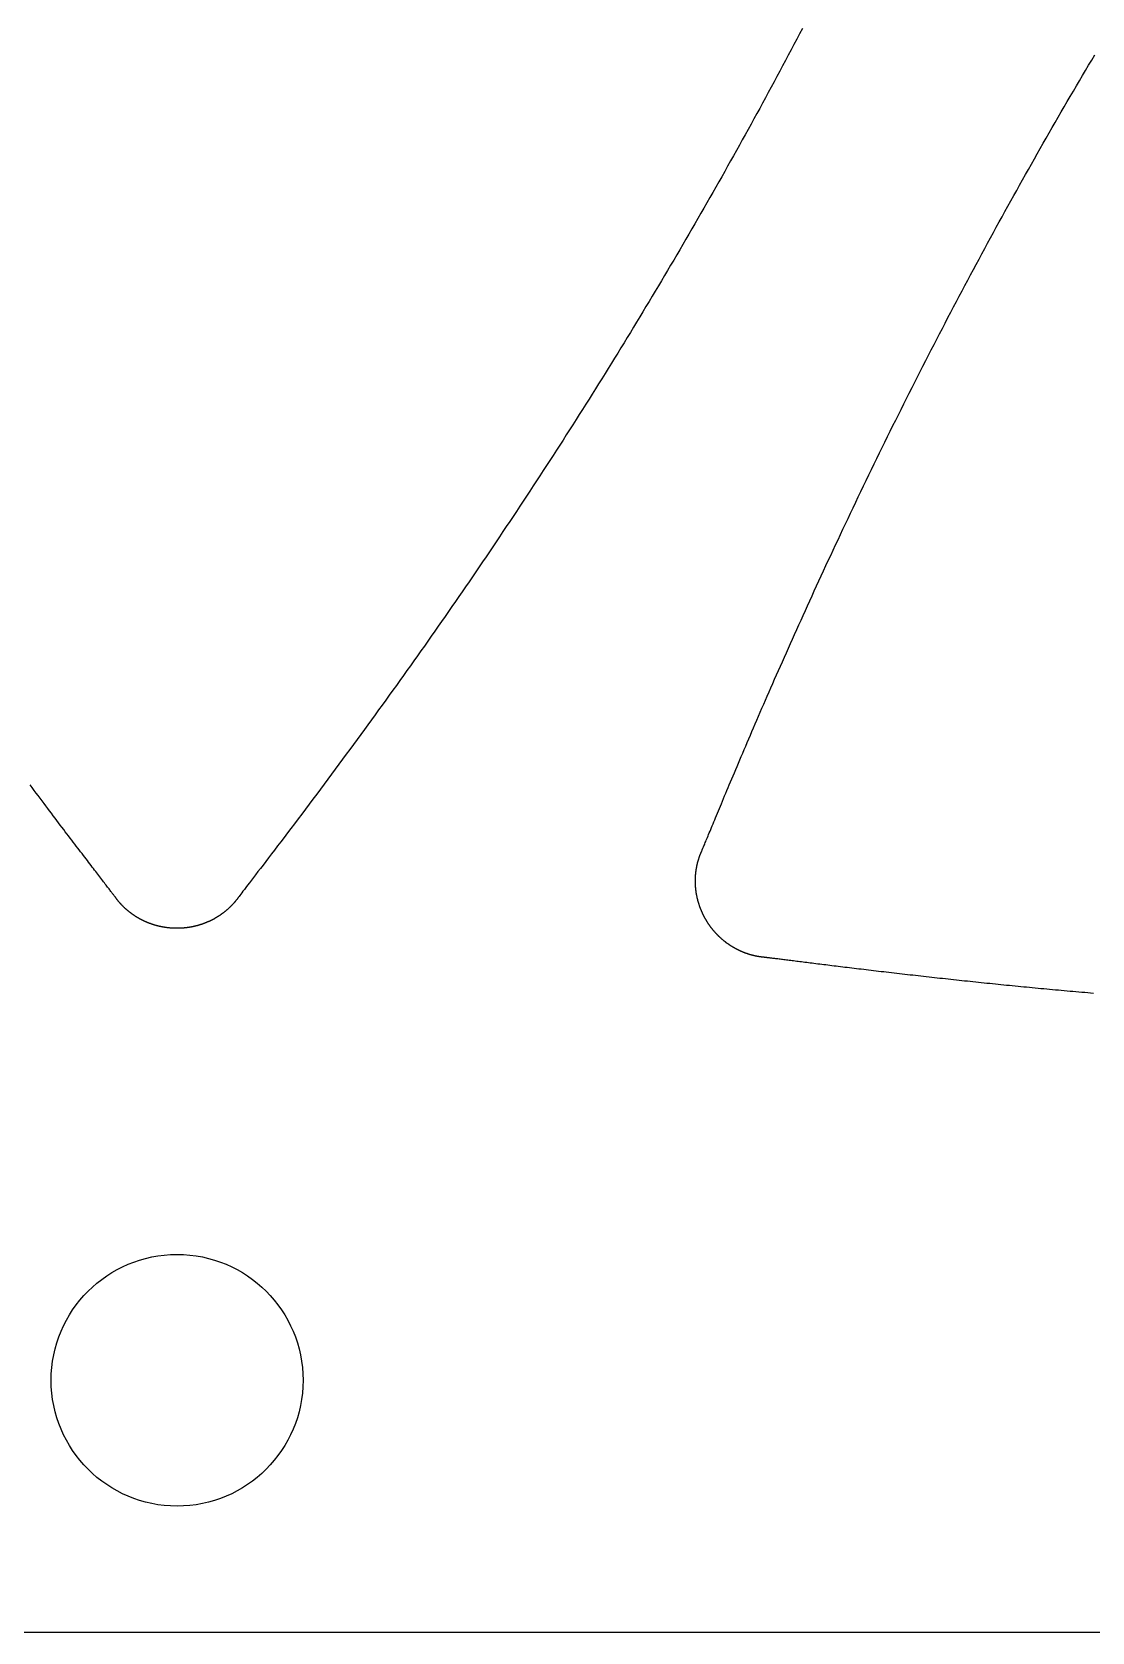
# Model space of a CAD drawing. Extents: x -3 to 136, y 0 to 121.
# Drawn here: x 64.94 to 77.56, y 0 to 19.07 of the extents above; entities that cross this region are included whole.
import ezdxf

# ---------------------------------------------------------------- set-up
doc = ezdxf.new("R2010")
doc.units = 0
doc.layers.get('0').update_dxf_attribs({"linetype": 'CONTINUOUS'})

msp = doc.modelspace()

# ---------------------------------------------------------------- linework, layer by layer
msp.add_lwpolyline([(69.26408, 119.9689, 0.57735027), (64.06792, 119.9689), (-2.59808, 4.5, 0.57735027), (0, 0), (133.332, 0, 0.57735027), (135.93008, 4.5)], format="xyb", close=True)
for points in [[(74.1134, 19.1077, 0), (74.08, 19.044, 0), (74.0465, 18.9803, 0), (74.0129, 18.9167, 0), (73.9793, 18.8531, 0), (73.9456, 18.7896, 0), (73.9119, 18.7262, 0), (73.8781, 18.6628, 0), (73.8442, 18.5994, 0), (73.8103, 18.5361, 0), (73.7763, 18.4729, 0), (73.7422, 18.4097, 0), (73.7081, 18.3465, 0), (73.6739, 18.2834, 0), (73.6397, 18.2204, 0), (73.6054, 18.1574, 0), (73.571, 18.0944, 0), (73.5365, 18.0315, 0), (73.502, 17.9686, 0), (73.4675, 17.9058, 0), (73.4328, 17.843, 0), (73.3981, 17.7803, 0), (73.3633, 17.7176, 0), (73.3285, 17.6549, 0), (73.2936, 17.5923, 0), (73.2586, 17.5298, 0), (73.2235, 17.4673, 0), (73.1884, 17.4048, 0), (73.1533, 17.3424, 0), (73.118, 17.28, 0), (73.0827, 17.2176, 0), (73.0473, 17.1553, 0), (73.0118, 17.093, 0), (72.9763, 17.0308, 0), (72.9407, 16.9686, 0), (72.905, 16.9065, 0), (72.8693, 16.8444, 0), (72.8335, 16.7823, 0), (72.7976, 16.7203, 0), (72.7617, 16.6583, 0), (72.7257, 16.5963, 0), (72.6896, 16.5344, 0), (72.6534, 16.4725, 0), (72.6172, 16.4106, 0), (72.5809, 16.3488, 0), (72.5445, 16.287, 0), (72.508, 16.2253, 0), (72.4715, 16.1636, 0), (72.4349, 16.1019, 0), (72.3983, 16.0403, 0), (72.3615, 15.9786, 0), (72.3247, 15.9171, 0), (72.2878, 15.8555, 0), (72.2508, 15.794, 0), (72.2138, 15.7325, 0), (72.1767, 15.6711, 0), (72.1395, 15.6096, 0), (72.1022, 15.5482, 0), (72.0649, 15.4869, 0), (72.0275, 15.4255, 0), (71.99, 15.3642, 0), (71.9524, 15.3029, 0), (71.9147, 15.2417, 0), (71.877, 15.1805, 0), (71.8392, 15.1193, 0), (71.8013, 15.0581, 0), (71.7634, 14.9969, 0), (71.7253, 14.9358, 0), (71.6872, 14.8747, 0), (71.649, 14.8137, 0), (71.6108, 14.7526, 0), (71.5724, 14.6916, 0), (71.534, 14.6306, 0), (71.4955, 14.5696, 0), (71.4569, 14.5087, 0), (71.4182, 14.4477, 0), (71.3795, 14.3868, 0), (71.3407, 14.3259, 0), (71.3018, 14.2651, 0), (71.2628, 14.2042, 0), (71.2237, 14.1434, 0), (71.1845, 14.0826, 0), (71.1453, 14.0218, 0), (71.106, 13.961, 0), (71.0666, 13.9003, 0), (71.0271, 13.8396, 0), (70.9876, 13.7788, 0), (70.9479, 13.7181, 0), (70.9082, 13.6575, 0), (70.8684, 13.5968, 0), (70.8285, 13.5362, 0), (70.7885, 13.4755, 0), (70.7484, 13.4149, 0), (70.7083, 13.3543, 0), (70.6681, 13.2938, 0), (70.6278, 13.2333, 0), (70.5876, 13.173, 0), (70.5473, 13.1127, 0), (70.507, 13.0526, 0), (70.4667, 12.9926, 0), (70.4264, 12.9327, 0), (70.386, 12.8729, 0), (70.3456, 12.8131, 0), (70.3052, 12.7535, 0), (70.2648, 12.6939, 0), (70.2243, 12.6344, 0), (70.1838, 12.575, 0), (70.1432, 12.5157, 0), (70.1026, 12.4565, 0), (70.0619, 12.3973, 0), (70.0212, 12.3381, 0), (69.9805, 12.2791, 0), (69.9397, 12.2201, 0), (69.8988, 12.1611, 0), (69.8579, 12.1022, 0), (69.8169, 12.0434, 0), (69.7759, 11.9845, 0), (69.7348, 11.9258, 0), (69.6936, 11.867, 0), (69.6524, 11.8083, 0), (69.6111, 11.7496, 0), (69.5698, 11.691, 0), (69.5283, 11.6324, 0), (69.4868, 11.5738, 0), (69.4452, 11.5152, 0), (69.4035, 11.4566, 0), (69.3618, 11.398, 0), (69.32, 11.3394, 0), (69.278, 11.2809, 0), (69.236, 11.2223, 0), (69.1939, 11.1637, 0), (69.1517, 11.1051, 0), (69.1094, 11.0466, 0), (69.067, 10.9879, 0), (69.0245, 10.9293, 0), (68.982, 10.8707, 0), (68.9393, 10.812, 0), (68.8965, 10.7533, 0), (68.8536, 10.6945, 0), (68.8105, 10.6357, 0), (68.7674, 10.5769, 0), (68.7241, 10.5181, 0), (68.6808, 10.4592, 0), (68.6373, 10.4002, 0), (68.5937, 10.3412, 0), (68.55, 10.2821, 0), (68.5061, 10.223, 0), (68.4621, 10.1638, 0), (68.418, 10.1045, 0), (68.3737, 10.0452, 0), (68.3294, 9.98577, 0), (68.2848, 9.92628, 0), (68.2402, 9.86671, 0), (68.1954, 9.80705, 0), (68.1508, 9.74779, 0), (68.107, 9.68965, 0), (68.064, 9.63269, 0), (68.0219, 9.57696, 0), (67.9807, 9.52253, 0), (67.9404, 9.46943, 0), (67.9012, 9.41774, 0), (67.8631, 9.36751, 0), (67.826, 9.31879, 0), (67.7901, 9.27165, 0), (67.7554, 9.22613, 0), (67.722, 9.18229, 0), (67.6899, 9.14018, 0), (67.6591, 9.09988, 0), (67.6297, 9.06142, 0), (67.6018, 9.02487, 0), (67.5753, 8.99028, 0), (67.5505, 8.95771, 0), (67.5272, 8.92721, 0), (67.5055, 8.89885, 0), (67.4856, 8.87267, 0), (67.4673, 8.84873, 0), (67.4509, 8.82709, 0), (67.4363, 8.8078, 0), (67.4236, 8.79093, 0), (67.4128, 8.77652, 0), (67.404, 8.76463, 0), (67.3972, 8.75532, 0)], [(72.9163, 9.31096, 0), (72.9188, 9.31662, 0), (72.9217, 9.32317, 0), (72.9249, 9.3306, 0), (72.9285, 9.3389, 0), (72.9324, 9.34807, 0), (72.9366, 9.35809, 0), (72.9412, 9.36897, 0), (72.9461, 9.3807, 0), (72.9514, 9.39327, 0), (72.9569, 9.40667, 0), (72.9629, 9.4209, 0), (72.9691, 9.43596, 0), (72.9757, 9.45183, 0), (72.9826, 9.46852, 0), (72.9899, 9.48601, 0), (72.9974, 9.50429, 0), (73.0053, 9.52338, 0), (73.0135, 9.54324, 0), (73.0221, 9.56389, 0), (73.0309, 9.58531, 0), (73.0401, 9.60751, 0), (73.0496, 9.63046, 0), (73.0594, 9.65417, 0), (73.0695, 9.67863, 0), (73.0799, 9.70383, 0), (73.0907, 9.72978, 0), (73.1018, 9.75645, 0), (73.1131, 9.78385, 0), (73.1248, 9.81197, 0), (73.1368, 9.8408, 0), (73.1491, 9.87035, 0), (73.1617, 9.90059, 0), (73.1746, 9.93153, 0), (73.1878, 9.96316, 0), (73.2013, 9.99547, 0), (73.2151, 10.0285, 0), (73.2292, 10.0621, 0), (73.2436, 10.0964, 0), (73.2583, 10.1314, 0), (73.2732, 10.1671, 0), (73.2885, 10.2033, 0), (73.3041, 10.2403, 0), (73.3199, 10.2778, 0), (73.3361, 10.316, 0), (73.3525, 10.3548, 0), (73.3692, 10.3942, 0), (73.3862, 10.4343, 0), (73.4035, 10.4749, 0), (73.421, 10.5162, 0), (73.4389, 10.558, 0), (73.457, 10.6004, 0), (73.4754, 10.6434, 0), (73.4941, 10.687, 0), (73.513, 10.7311, 0), (73.5322, 10.7758, 0), (73.5517, 10.8211, 0), (73.5715, 10.8669, 0), (73.5915, 10.9132, 0), (73.6118, 10.9601, 0), (73.6324, 11.0075, 0), (73.6532, 11.0555, 0), (73.6743, 11.1039, 0), (73.6956, 11.1529, 0), (73.7172, 11.2024, 0), (73.7391, 11.2523, 0), (73.7612, 11.3028, 0), (73.7836, 11.3538, 0), (73.8063, 11.4052, 0), (73.8292, 11.4572, 0), (73.8523, 11.5096, 0), (73.8757, 11.5624, 0), (73.8994, 11.6157, 0), (73.9233, 11.6695, 0), (73.9474, 11.7237, 0), (73.9718, 11.7784, 0), (73.9964, 11.8334, 0), (74.0213, 11.889, 0), (74.0464, 11.9449, 0), (74.0718, 12.0013, 0), (74.0974, 12.058, 0), (74.1232, 12.1152, 0), (74.1493, 12.1727, 0), (74.1756, 12.2307, 0), (74.2022, 12.289, 0), (74.2289, 12.3478, 0), (74.2559, 12.4068, 0), (74.2832, 12.4663, 0), (74.3106, 12.5261, 0), (74.3383, 12.5863, 0), (74.3663, 12.6468, 0), (74.3944, 12.7077, 0), (74.4228, 12.7689, 0), (74.4513, 12.8304, 0), (74.4801, 12.8923, 0), (74.5092, 12.9545, 0), (74.5384, 13.0169, 0), (74.5679, 13.0797, 0), (74.5975, 13.1428, 0), (74.6274, 13.2062, 0), (74.6575, 13.2699, 0), (74.6878, 13.3338, 0), (74.7183, 13.3981, 0), (74.7491, 13.4626, 0), (74.78, 13.5273, 0), (74.8111, 13.5924, 0), (74.8425, 13.6576, 0), (74.874, 13.7232, 0), (74.9056, 13.7887, 0), (74.9373, 13.8542, 0), (74.9691, 13.9196, 0), (75.0009, 13.985, 0), (75.0328, 14.0503, 0), (75.0647, 14.1155, 0), (75.0967, 14.1807, 0), (75.1287, 14.2458, 0), (75.1608, 14.3108, 0), (75.1929, 14.3758, 0), (75.2251, 14.4407, 0), (75.2574, 14.5056, 0), (75.2897, 14.5704, 0), (75.322, 14.6351, 0), (75.3544, 14.6998, 0), (75.3869, 14.7644, 0), (75.4195, 14.829, 0), (75.4521, 14.8935, 0), (75.4847, 14.9579, 0), (75.5174, 15.0223, 0), (75.5502, 15.0866, 0), (75.583, 15.1509, 0), (75.6159, 15.2151, 0), (75.6489, 15.2792, 0), (75.6819, 15.3433, 0), (75.7149, 15.4074, 0), (75.748, 15.4714, 0), (75.7812, 15.5353, 0), (75.8145, 15.5992, 0), (75.8478, 15.663, 0), (75.8812, 15.7267, 0), (75.9146, 15.7905, 0), (75.9481, 15.8541, 0), (75.9816, 15.9177, 0), (76.0153, 15.9813, 0), (76.0489, 16.0448, 0), (76.0827, 16.1082, 0), (76.1165, 16.1716, 0), (76.1503, 16.235, 0), (76.1843, 16.2983, 0), (76.2183, 16.3615, 0), (76.2523, 16.4247, 0), (76.2864, 16.4879, 0), (76.3206, 16.551, 0), (76.3549, 16.614, 0), (76.3892, 16.6771, 0), (76.4236, 16.74, 0), (76.458, 16.8029, 0), (76.4925, 16.8658, 0), (76.5271, 16.9286, 0), (76.5618, 16.9914, 0), (76.5965, 17.0541, 0), (76.6312, 17.1168, 0), (76.6661, 17.1795, 0), (76.701, 17.2421, 0), (76.736, 17.3046, 0), (76.771, 17.3672, 0), (76.8061, 17.4296, 0), (76.8413, 17.4921, 0), (76.8766, 17.5544, 0), (76.9119, 17.6168, 0), (76.9473, 17.6791, 0), (76.9827, 17.7414, 0), (77.0183, 17.8036, 0), (77.0539, 17.8658, 0), (77.0895, 17.9279, 0), (77.1253, 17.99, 0), (77.1611, 18.0521, 0), (77.1969, 18.1142, 0), (77.2329, 18.1762, 0), (77.2689, 18.2381, 0), (77.305, 18.3, 0), (77.3412, 18.3619, 0), (77.3774, 18.4238, 0), (77.4137, 18.4856, 0), (77.4501, 18.5474, 0), (77.4865, 18.6091, 0), (77.5231, 18.6708, 0), (77.5597, 18.7325, 0), (77.5963, 18.7942, 0)], [(65.9308, 8.75532, 0), (65.9279, 8.75935, 0), (65.9246, 8.76387, 0), (65.9209, 8.76888, 0), (65.9169, 8.77437, 0), (65.9124, 8.78034, 0), (65.9075, 8.7868, 0), (65.9023, 8.79373, 0), (65.8967, 8.80114, 0), (65.8908, 8.80902, 0), (65.8844, 8.81737, 0), (65.8777, 8.82619, 0), (65.8706, 8.83548, 0), (65.8632, 8.84523, 0), (65.8554, 8.85545, 0), (65.8472, 8.86612, 0), (65.8387, 8.87725, 0), (65.8298, 8.88884, 0), (65.8206, 8.90088, 0), (65.811, 8.91337, 0), (65.8011, 8.92631, 0), (65.7908, 8.93969, 0), (65.7802, 8.95352, 0), (65.7693, 8.96779, 0), (65.758, 8.9825, 0), (65.7464, 8.99765, 0), (65.7344, 9.01323, 0), (65.7221, 9.02924, 0), (65.7095, 9.04568, 0), (65.6966, 9.06256, 0), (65.6834, 9.07985, 0), (65.6698, 9.09757, 0), (65.6559, 9.11571, 0), (65.6417, 9.13427, 0), (65.6272, 9.15325, 0), (65.6123, 9.17264, 0), (65.5972, 9.19244, 0), (65.5818, 9.21265, 0), (65.566, 9.23327, 0), (65.55, 9.25429, 0), (65.5336, 9.27572, 0), (65.517, 9.29755, 0), (65.5001, 9.31977, 0), (65.4829, 9.34239, 0), (65.4654, 9.36541, 0), (65.4476, 9.38881, 0), (65.4295, 9.41261, 0), (65.4111, 9.43679, 0), (65.3925, 9.46136, 0), (65.3736, 9.4863, 0), (65.3544, 9.51163, 0), (65.335, 9.53734, 0), (65.3152, 9.56342, 0), (65.2953, 9.58987, 0), (65.275, 9.6167, 0), (65.2545, 9.64389, 0), (65.2337, 9.67145, 0), (65.2127, 9.69938, 0), (65.1914, 9.72766, 0), (65.1699, 9.75631, 0), (65.1481, 9.78531, 0), (65.1261, 9.81467, 0), (65.1038, 9.84438, 0), (65.0813, 9.87444, 0), (65.0586, 9.90484, 0), (65.0356, 9.9356, 0), (65.0124, 9.9667, 0), (64.9889, 9.99813, 0), (64.9653, 10.0299, 0), (64.9414, 10.062, 0), (64.9172, 10.0945, 0)], [(73.6494, 8.04103, 0), (73.645, 8.04148, 0), (73.6406, 8.04196, 0), (73.6362, 8.04246, 0), (73.6317, 8.04298, 0), (73.6273, 8.04352, 0), (73.6229, 8.04409, 0), (73.6185, 8.04468, 0), (73.6141, 8.0453, 0), (73.6097, 8.04593, 0), (73.6053, 8.04659, 0), (73.6009, 8.04727, 0), (73.5965, 8.04798, 0), (73.5921, 8.04871, 0), (73.5877, 8.04946, 0), (73.5833, 8.05023, 0), (73.5789, 8.05103, 0), (73.5746, 8.05184, 0), (73.5702, 8.05268, 0), (73.5658, 8.05355, 0), (73.5615, 8.05443, 0), (73.5571, 8.05534, 0), (73.5528, 8.05627, 0), (73.5484, 8.05722, 0), (73.5441, 8.0582, 0), (73.5398, 8.05919, 0), (73.5354, 8.06021, 0), (73.5311, 8.06125, 0), (73.5268, 8.06231, 0), (73.5225, 8.0634, 0), (73.5182, 8.06451, 0), (73.5139, 8.06564, 0), (73.5096, 8.06679, 0), (73.5053, 8.06796, 0), (73.501, 8.06915, 0), (73.4968, 8.07037, 0), (73.4925, 8.07161, 0), (73.4882, 8.07287, 0), (73.484, 8.07415, 0), (73.4797, 8.07545, 0), (73.4755, 8.07678, 0), (73.4712, 8.07812, 0), (73.467, 8.07949, 0), (73.4628, 8.08088, 0), (73.4586, 8.08229, 0), (73.4544, 8.08372, 0), (73.4502, 8.08518, 0), (73.446, 8.08665, 0), (73.4418, 8.08815, 0), (73.4376, 8.08966, 0), (73.4334, 8.0912, 0), (73.4293, 8.09276, 0), (73.4251, 8.09434, 0), (73.421, 8.09594, 0), (73.4168, 8.09757, 0), (73.4127, 8.09921, 0), (73.4085, 8.10087, 0), (73.4044, 8.10256, 0), (73.4003, 8.10426, 0), (73.3962, 8.10599, 0), (73.3921, 8.10774, 0), (73.388, 8.10951, 0), (73.384, 8.1113, 0), (73.3799, 8.11311, 0), (73.3758, 8.11494, 0), (73.3718, 8.11679, 0), (73.3677, 8.11866, 0), (73.3637, 8.12055, 0), (73.3597, 8.12247, 0), (73.3556, 8.1244, 0), (73.3516, 8.12635, 0), (73.3476, 8.12833, 0), (73.3436, 8.13032, 0), (73.3397, 8.13234, 0), (73.3357, 8.13437, 0), (73.3317, 8.13642, 0), (73.3278, 8.1385, 0), (73.3238, 8.14059, 0), (73.3199, 8.1427, 0), (73.316, 8.14483, 0), (73.3121, 8.14698, 0), (73.3082, 8.14915, 0), (73.3043, 8.15133, 0), (73.3004, 8.15354, 0), (73.2966, 8.15577, 0), (73.2927, 8.15801, 0), (73.2889, 8.16027, 0), (73.2851, 8.16255, 0), (73.2812, 8.16485, 0), (73.2774, 8.16717, 0), (73.2737, 8.16951, 0), (73.2699, 8.17186, 0), (73.2661, 8.17424, 0), (73.2624, 8.17663, 0), (73.2586, 8.17904, 0), (73.2549, 8.18147, 0), (73.2512, 8.18392, 0), (73.2475, 8.18638, 0), (73.2438, 8.18886, 0), (73.2401, 8.19136, 0), (73.2364, 8.19388, 0), (73.2328, 8.19642, 0), (73.2291, 8.19897, 0), (73.2255, 8.20155, 0), (73.2219, 8.20414, 0), (73.2183, 8.20674, 0), (73.2147, 8.20937, 0), (73.2111, 8.21201, 0), (73.2075, 8.21467, 0), (73.204, 8.21735, 0), (73.2004, 8.22004, 0), (73.1969, 8.22276, 0), (73.1934, 8.22548, 0), (73.1899, 8.22823, 0), (73.1864, 8.23099, 0), (73.1829, 8.23377, 0), (73.1795, 8.23657, 0), (73.176, 8.23939, 0), (73.1726, 8.24222, 0), (73.1692, 8.24507, 0), (73.1658, 8.24793, 0), (73.1624, 8.25081, 0), (73.159, 8.25371, 0), (73.1556, 8.25663, 0), (73.1523, 8.25956, 0), (73.149, 8.26251, 0), (73.1456, 8.26547, 0), (73.1423, 8.26845, 0), (73.139, 8.27145, 0), (73.1358, 8.27446, 0), (73.1325, 8.27749, 0), (73.1292, 8.28054, 0), (73.126, 8.2836, 0), (73.1228, 8.28668, 0), (73.1196, 8.28977, 0), (73.1164, 8.29288, 0), (73.1132, 8.296, 0), (73.11, 8.29914, 0), (73.1069, 8.3023, 0), (73.1038, 8.30547, 0), (73.1006, 8.30866, 0), (73.0975, 8.31187, 0), (73.0944, 8.31508, 0), (73.0914, 8.31832, 0), (73.0883, 8.32157, 0), (73.0853, 8.32483, 0), (73.0822, 8.32812, 0), (73.0792, 8.33141, 0), (73.0762, 8.33472, 0), (73.0733, 8.33805, 0), (73.0703, 8.34139, 0), (73.0674, 8.34474, 0), (73.0644, 8.3481, 0), (73.0615, 8.35148, 0), (73.0586, 8.35488, 0), (73.0557, 8.35828, 0), (73.0529, 8.3617, 0), (73.05, 8.36514, 0), (73.0472, 8.36858, 0), (73.0444, 8.37204, 0), (73.0416, 8.37551, 0), (73.0388, 8.379, 0), (73.0361, 8.3825, 0), (73.0333, 8.38601, 0), (73.0306, 8.38953, 0), (73.0279, 8.39307, 0), (73.0252, 8.39662, 0), (73.0225, 8.40018, 0), (73.0199, 8.40376, 0), (73.0172, 8.40734, 0), (73.0146, 8.41094, 0), (73.012, 8.41455, 0), (73.0094, 8.41818, 0), (73.0069, 8.42181, 0), (73.0043, 8.42546, 0), (73.0018, 8.42912, 0), (72.9993, 8.43279, 0), (72.9968, 8.43648, 0), (72.9943, 8.44017, 0), (72.9918, 8.44388, 0), (72.9894, 8.4476, 0), (72.987, 8.45133, 0), (72.9845, 8.45507, 0), (72.9822, 8.45882, 0), (72.9798, 8.46259, 0), (72.9774, 8.46637, 0), (72.9751, 8.47015, 0), (72.9728, 8.47395, 0), (72.9705, 8.47776, 0), (72.9682, 8.48158, 0), (72.9659, 8.48541, 0), (72.9637, 8.48925, 0), (72.9615, 8.49311, 0), (72.9593, 8.49697, 0), (72.9571, 8.50085, 0), (72.9549, 8.50473, 0), (72.9528, 8.50863, 0), (72.9506, 8.51253, 0), (72.9485, 8.51645, 0), (72.9464, 8.52038, 0), (72.9444, 8.52431, 0), (72.9423, 8.52826, 0), (72.9403, 8.53222, 0), (72.9382, 8.53618, 0), (72.9362, 8.54016, 0), (72.9343, 8.54415, 0), (72.9323, 8.54814, 0), (72.9304, 8.55215, 0), (72.9284, 8.55617, 0), (72.9265, 8.56019, 0), (72.9246, 8.56423, 0), (72.9228, 8.56827, 0), (72.9209, 8.57232, 0), (72.9191, 8.57639, 0), (72.9173, 8.58046, 0), (72.9155, 8.58454, 0), (72.9137, 8.58863, 0), (72.912, 8.59273, 0), (72.9103, 8.59684, 0), (72.9086, 8.60096, 0), (72.9069, 8.60508, 0), (72.9052, 8.60922, 0), (72.9035, 8.61336, 0), (72.9019, 8.61752, 0), (72.9003, 8.62168, 0), (72.8987, 8.62584, 0), (72.8971, 8.63002, 0), (72.8956, 8.63421, 0), (72.8941, 8.6384, 0), (72.8925, 8.6426, 0), (72.8911, 8.64681, 0), (72.8896, 8.65103, 0), (72.8881, 8.65525, 0), (72.8867, 8.65948, 0), (72.8853, 8.66371, 0), (72.8839, 8.66795, 0), (72.8825, 8.67219, 0), (72.8812, 8.67644, 0), (72.8799, 8.6807, 0), (72.8786, 8.68496, 0), (72.8773, 8.68923, 0), (72.876, 8.69351, 0), (72.8748, 8.69779, 0), (72.8736, 8.70207, 0), (72.8724, 8.70636, 0), (72.8712, 8.71066, 0), (72.87, 8.71496, 0), (72.8689, 8.71926, 0), (72.8678, 8.72357, 0), (72.8667, 8.72789, 0), (72.8656, 8.73221, 0), (72.8646, 8.73653, 0), (72.8635, 8.74086, 0), (72.8625, 8.7452, 0), (72.8615, 8.74954, 0), (72.8606, 8.75388, 0), (72.8596, 8.75823, 0), (72.8587, 8.76258, 0), (72.8578, 8.76694, 0), (72.8569, 8.7713, 0), (72.856, 8.77566, 0), (72.8552, 8.78003, 0), (72.8544, 8.7844, 0), (72.8536, 8.78877, 0), (72.8528, 8.79315, 0), (72.852, 8.79754, 0), (72.8513, 8.80192, 0), (72.8506, 8.80631, 0), (72.8499, 8.81071, 0), (72.8492, 8.8151, 0), (72.8486, 8.8195, 0), (72.848, 8.8239, 0), (72.8473, 8.82831, 0), (72.8468, 8.83272, 0), (72.8462, 8.83713, 0), (72.8457, 8.84154, 0), (72.8451, 8.84596, 0), (72.8446, 8.85038, 0), (72.8442, 8.8548, 0), (72.8437, 8.85923, 0), (72.8433, 8.86365, 0), (72.8429, 8.86808, 0), (72.8425, 8.87251, 0), (72.8421, 8.87695, 0), (72.8418, 8.88138, 0), (72.8414, 8.88582, 0), (72.8411, 8.89026, 0), (72.8409, 8.8947, 0), (72.8406, 8.89914, 0), (72.8404, 8.90359, 0), (72.8401, 8.90803, 0), (72.8399, 8.91248, 0), (72.8398, 8.91693, 0), (72.8396, 8.92138, 0), (72.8395, 8.92583, 0), (72.8394, 8.93028, 0), (72.8393, 8.93473, 0), (72.8392, 8.93919, 0), (72.8392, 8.94364, 0), (72.8392, 8.9481, 0), (72.8392, 8.95255, 0), (72.8392, 8.95701, 0), (72.8393, 8.96147, 0), (72.8393, 8.96593, 0), (72.8394, 8.97039, 0), (72.8395, 8.97484, 0), (72.8397, 8.9793, 0), (72.8398, 8.98376, 0), (72.84, 8.98822, 0), (72.8402, 8.99268, 0), (72.8404, 8.99713, 0), (72.8407, 9.00159, 0), (72.841, 9.00604, 0), (72.8412, 9.01049, 0), (72.8416, 9.01493, 0), (72.8419, 9.01938, 0), (72.8422, 9.02382, 0), (72.8426, 9.02826, 0), (72.843, 9.0327, 0), (72.8435, 9.03713, 0), (72.8439, 9.04156, 0), (72.8444, 9.04599, 0), (72.8449, 9.05041, 0), (72.8454, 9.05484, 0), (72.8459, 9.05925, 0), (72.8465, 9.06367, 0), (72.847, 9.06808, 0), (72.8476, 9.07249, 0), (72.8483, 9.0769, 0), (72.8489, 9.0813, 0), (72.8496, 9.08569, 0), (72.8503, 9.09009, 0), (72.851, 9.09448, 0), (72.8517, 9.09886, 0), (72.8525, 9.10324, 0), (72.8532, 9.10762, 0), (72.854, 9.11199, 0), (72.8549, 9.11636, 0), (72.8557, 9.12073, 0), (72.8566, 9.12509, 0), (72.8574, 9.12944, 0), (72.8584, 9.13379, 0), (72.8593, 9.13814, 0), (72.8602, 9.14248, 0), (72.8612, 9.14681, 0), (72.8622, 9.15114, 0), (72.8632, 9.15546, 0), (72.8643, 9.15978, 0), (72.8653, 9.1641, 0), (72.8664, 9.16841, 0), (72.8675, 9.17271, 0), (72.8686, 9.17701, 0), (72.8698, 9.1813, 0), (72.871, 9.18558, 0), (72.8722, 9.18986, 0), (72.8734, 9.19414, 0), (72.8746, 9.1984, 0), (72.8759, 9.20266, 0), (72.8772, 9.20692, 0), (72.8785, 9.21117, 0), (72.8798, 9.21541, 0), (72.8811, 9.21964, 0), (72.8825, 9.22387, 0), (72.8839, 9.22809, 0), (72.8853, 9.23231, 0), (72.8867, 9.23652, 0), (72.8882, 9.24072, 0), (72.8897, 9.24491, 0), (72.8912, 9.2491, 0), (72.8927, 9.25328, 0), (72.8942, 9.25745, 0), (72.8958, 9.26161, 0), (72.8974, 9.26577, 0), (72.899, 9.26992, 0), (72.9006, 9.27406, 0), (72.9023, 9.27819, 0), (72.9039, 9.28231, 0), (72.9056, 9.28643, 0), (72.9073, 9.29054, 0), (72.9091, 9.29464, 0), (72.9108, 9.29873, 0), (72.9126, 9.30282, 0), (72.9144, 9.30689, 0), (72.9163, 9.31096, 0)], [(67.3972, 8.75532, 0), (67.3946, 8.75171, 0), (67.392, 8.74811, 0), (67.3893, 8.74452, 0), (67.3867, 8.74095, 0), (67.384, 8.73739, 0), (67.3813, 8.73385, 0), (67.3786, 8.73033, 0), (67.3758, 8.72681, 0), (67.3731, 8.72332, 0), (67.3703, 8.71983, 0), (67.3675, 8.71637, 0), (67.3647, 8.71291, 0), (67.3619, 8.70948, 0), (67.3591, 8.70605, 0), (67.3562, 8.70265, 0), (67.3533, 8.69926, 0), (67.3504, 8.69588, 0), (67.3475, 8.69252, 0), (67.3446, 8.68917, 0), (67.3416, 8.68584, 0), (67.3387, 8.68252, 0), (67.3357, 8.67923, 0), (67.3327, 8.67594, 0), (67.3297, 8.67267, 0), (67.3267, 8.66942, 0), (67.3236, 8.66618, 0), (67.3206, 8.66296, 0), (67.3175, 8.65975, 0), (67.3144, 8.65656, 0), (67.3113, 8.65339, 0), (67.3081, 8.65023, 0), (67.305, 8.64709, 0), (67.3018, 8.64396, 0), (67.2987, 8.64085, 0), (67.2955, 8.63776, 0), (67.2923, 8.63468, 0), (67.2891, 8.63162, 0), (67.2858, 8.62858, 0), (67.2826, 8.62555, 0), (67.2793, 8.62254, 0), (67.276, 8.61954, 0), (67.2727, 8.61656, 0), (67.2694, 8.6136, 0), (67.2661, 8.61065, 0), (67.2627, 8.60772, 0), (67.2594, 8.60481, 0), (67.256, 8.60192, 0), (67.2526, 8.59904, 0), (67.2492, 8.59618, 0), (67.2458, 8.59333, 0), (67.2423, 8.5905, 0), (67.2389, 8.58769, 0), (67.2354, 8.5849, 0), (67.232, 8.58212, 0), (67.2285, 8.57936, 0), (67.225, 8.57662, 0), (67.2214, 8.57389, 0), (67.2179, 8.57119, 0), (67.2144, 8.56849, 0), (67.2108, 8.56582, 0), (67.2072, 8.56317, 0), (67.2036, 8.56053, 0), (67.2, 8.55791, 0), (67.1964, 8.55531, 0), (67.1928, 8.55272, 0), (67.1891, 8.55015, 0), (67.1855, 8.5476, 0), (67.1818, 8.54507, 0), (67.1781, 8.54256, 0), (67.1744, 8.54006, 0), (67.1707, 8.53759, 0), (67.167, 8.53513, 0), (67.1633, 8.53269, 0), (67.1595, 8.53026, 0), (67.1558, 8.52786, 0), (67.152, 8.52547, 0), (67.1482, 8.52311, 0), (67.1444, 8.52076, 0), (67.1406, 8.51844, 0), (67.1368, 8.51613, 0), (67.133, 8.51384, 0), (67.1291, 8.51157, 0), (67.1253, 8.50932, 0), (67.1214, 8.50709, 0), (67.1176, 8.50488, 0), (67.1137, 8.50269, 0), (67.1098, 8.50052, 0), (67.1059, 8.49836, 0), (67.102, 8.49623, 0), (67.0981, 8.49412, 0), (67.0941, 8.49202, 0), (67.0902, 8.48995, 0), (67.0863, 8.48789, 0), (67.0823, 8.48586, 0), (67.0783, 8.48384, 0), (67.0743, 8.48185, 0), (67.0704, 8.47987, 0), (67.0664, 8.47791, 0), (67.0624, 8.47597, 0), (67.0583, 8.47406, 0), (67.0543, 8.47216, 0), (67.0503, 8.47028, 0), (67.0462, 8.46842, 0), (67.0422, 8.46659, 0), (67.0381, 8.46477, 0), (67.0341, 8.46297, 0), (67.03, 8.46119, 0), (67.0259, 8.45943, 0), (67.0218, 8.45769, 0), (67.0177, 8.45598, 0), (67.0136, 8.45428, 0), (67.0095, 8.4526, 0), (67.0053, 8.45094, 0), (67.0012, 8.4493, 0), (66.9971, 8.44769, 0), (66.9929, 8.44609, 0), (66.9887, 8.44451, 0), (66.9846, 8.44295, 0), (66.9804, 8.44142, 0), (66.9762, 8.4399, 0), (66.972, 8.4384, 0), (66.9678, 8.43693, 0), (66.9636, 8.43547, 0), (66.9594, 8.43403, 0), (66.9552, 8.43262, 0), (66.951, 8.43122, 0), (66.9467, 8.42985, 0), (66.9425, 8.4285, 0), (66.9382, 8.42716, 0), (66.934, 8.42585, 0), (66.9297, 8.42456, 0), (66.9254, 8.42329, 0), (66.9212, 8.42203, 0), (66.9169, 8.4208, 0), (66.9126, 8.41959, 0), (66.9083, 8.4184, 0), (66.904, 8.41724, 0), (66.8997, 8.41609, 0), (66.8954, 8.41496, 0), (66.891, 8.41385, 0), (66.8867, 8.41277, 0), (66.8824, 8.4117, 0), (66.8781, 8.41066, 0), (66.8737, 8.40964, 0), (66.8694, 8.40864, 0), (66.865, 8.40765, 0), (66.8606, 8.40669, 0), (66.8563, 8.40575, 0), (66.8519, 8.40484, 0), (66.8475, 8.40394, 0), (66.8432, 8.40306, 0), (66.8388, 8.40221, 0), (66.8344, 8.40138, 0), (66.83, 8.40057, 0), (66.8256, 8.39978, 0), (66.8212, 8.39901, 0), (66.8168, 8.39826, 0), (66.8124, 8.39754, 0), (66.808, 8.39683, 0), (66.8036, 8.39615, 0), (66.7992, 8.39549, 0), (66.7948, 8.39484, 0), (66.7904, 8.39423, 0), (66.786, 8.39363, 0), (66.7816, 8.39305, 0), (66.7772, 8.3925, 0), (66.7727, 8.39196, 0), (66.7683, 8.39145, 0), (66.7639, 8.39096, 0), (66.7595, 8.39049, 0), (66.755, 8.39004, 0), (66.7506, 8.38961, 0), (66.7462, 8.38921, 0), (66.7417, 8.38882, 0), (66.7373, 8.38846, 0), (66.7329, 8.38812, 0), (66.7284, 8.3878, 0), (66.724, 8.3875, 0), (66.7195, 8.38722, 0), (66.7151, 8.38697, 0), (66.7107, 8.38673, 0), (66.7062, 8.38652, 0), (66.7018, 8.38633, 0), (66.6973, 8.38616, 0), (66.6929, 8.38601, 0), (66.6884, 8.38588, 0), (66.684, 8.38577, 0), (66.6795, 8.38569, 0), (66.6751, 8.38562, 0), (66.6706, 8.38558, 0), (66.6662, 8.38556, 0), (66.6617, 8.38556, 0), (66.6573, 8.38558, 0), (66.6528, 8.38562, 0), (66.6484, 8.38569, 0), (66.6439, 8.38578, 0), (66.6395, 8.38588, 0), (66.635, 8.38601, 0), (66.6306, 8.38616, 0), (66.6261, 8.38633, 0), (66.6217, 8.38653, 0), (66.6173, 8.38674, 0), (66.6128, 8.38698, 0), (66.6084, 8.38723, 0), (66.6039, 8.38751, 0), (66.5995, 8.38781, 0), (66.595, 8.38813, 0), (66.5906, 8.38847, 0), (66.5862, 8.38884, 0), (66.5817, 8.38922, 0), (66.5773, 8.38963, 0), (66.5729, 8.39006, 0), (66.5684, 8.39051, 0), (66.564, 8.39098, 0), (66.5596, 8.39147, 0), (66.5551, 8.39199, 0), (66.5507, 8.39252, 0), (66.5463, 8.39308, 0), (66.5419, 8.39366, 0), (66.5375, 8.39426, 0), (66.533, 8.39488, 0), (66.5286, 8.39552, 0), (66.5242, 8.39618, 0), (66.5198, 8.39687, 0), (66.5154, 8.39757, 0), (66.511, 8.3983, 0), (66.5066, 8.39905, 0), (66.5022, 8.39982, 0), (66.4978, 8.40061, 0), (66.4934, 8.40143, 0), (66.489, 8.40226, 0), (66.4846, 8.40312, 0), (66.4803, 8.40399, 0), (66.4759, 8.40489, 0), (66.4715, 8.40581, 0), (66.4672, 8.40675, 0), (66.4628, 8.40771, 0), (66.4585, 8.40869, 0), (66.4541, 8.40969, 0), (66.4498, 8.41071, 0), (66.4455, 8.41176, 0), (66.4411, 8.41282, 0), (66.4368, 8.41391, 0), (66.4325, 8.41501, 0), (66.4282, 8.41614, 0), (66.4239, 8.41729, 0), (66.4196, 8.41846, 0), (66.4153, 8.41965, 0), (66.411, 8.42086, 0), (66.4067, 8.42209, 0), (66.4025, 8.42334, 0), (66.3982, 8.42461, 0), (66.3939, 8.4259, 0), (66.3897, 8.42721, 0), (66.3854, 8.42855, 0), (66.3812, 8.4299, 0), (66.377, 8.43127, 0), (66.3727, 8.43267, 0), (66.3685, 8.43408, 0), (66.3643, 8.43552, 0), (66.3601, 8.43697, 0), (66.3559, 8.43845, 0), (66.3517, 8.43995, 0), (66.3475, 8.44146, 0), (66.3434, 8.443, 0), (66.3392, 8.44456, 0), (66.335, 8.44613, 0), (66.3309, 8.44773, 0), (66.3268, 8.44935, 0), (66.3226, 8.45099, 0), (66.3185, 8.45265, 0), (66.3144, 8.45432, 0), (66.3103, 8.45602, 0), (66.3062, 8.45774, 0), (66.3021, 8.45948, 0), (66.298, 8.46124, 0), (66.2939, 8.46301, 0), (66.2898, 8.46481, 0), (66.2858, 8.46663, 0), (66.2817, 8.46847, 0), (66.2777, 8.47033, 0), (66.2737, 8.4722, 0), (66.2696, 8.4741, 0), (66.2656, 8.47602, 0), (66.2616, 8.47796, 0), (66.2576, 8.47991, 0), (66.2536, 8.48189, 0), (66.2497, 8.48389, 0), (66.2457, 8.4859, 0), (66.2417, 8.48794, 0), (66.2378, 8.48999, 0), (66.2338, 8.49207, 0), (66.2299, 8.49416, 0), (66.226, 8.49628, 0), (66.2221, 8.49841, 0), (66.2182, 8.50057, 0), (66.2143, 8.50274, 0), (66.2104, 8.50493, 0), (66.2066, 8.50714, 0), (66.2027, 8.50937, 0), (66.1988, 8.51163, 0), (66.195, 8.5139, 0), (66.1912, 8.51619, 0), (66.1874, 8.51849, 0), (66.1836, 8.52082, 0), (66.1798, 8.52317, 0), (66.176, 8.52554, 0), (66.1722, 8.52792, 0), (66.1685, 8.53033, 0), (66.1647, 8.53275, 0), (66.161, 8.53519, 0), (66.1573, 8.53765, 0), (66.1536, 8.54012, 0), (66.1499, 8.54262, 0), (66.1462, 8.54513, 0), (66.1425, 8.54766, 0), (66.1389, 8.55021, 0), (66.1352, 8.55278, 0), (66.1316, 8.55536, 0), (66.128, 8.55796, 0), (66.1244, 8.56058, 0), (66.1208, 8.56322, 0), (66.1172, 8.56587, 0), (66.1137, 8.56855, 0), (66.1101, 8.57124, 0), (66.1066, 8.57394, 0), (66.1031, 8.57667, 0), (66.0996, 8.57941, 0), (66.0961, 8.58217, 0), (66.0926, 8.58494, 0), (66.0891, 8.58773, 0), (66.0857, 8.59054, 0), (66.0822, 8.59337, 0), (66.0788, 8.59622, 0), (66.0754, 8.59908, 0), (66.072, 8.60196, 0), (66.0687, 8.60485, 0), (66.0653, 8.60776, 0), (66.062, 8.61069, 0), (66.0586, 8.61363, 0), (66.0553, 8.6166, 0), (66.052, 8.61957, 0), (66.0487, 8.62257, 0), (66.0455, 8.62558, 0), (66.0422, 8.62861, 0), (66.039, 8.63165, 0), (66.0358, 8.63471, 0), (66.0326, 8.63779, 0), (66.0294, 8.64088, 0), (66.0262, 8.64399, 0), (66.023, 8.64711, 0), (66.0199, 8.65026, 0), (66.0168, 8.65341, 0), (66.0137, 8.65659, 0), (66.0106, 8.65978, 0), (66.0075, 8.66298, 0), (66.0044, 8.6662, 0), (66.0014, 8.66944, 0), (65.9984, 8.67269, 0), (65.9954, 8.67596, 0), (65.9924, 8.67924, 0), (65.9894, 8.68254, 0), (65.9864, 8.68585, 0), (65.9835, 8.68918, 0), (65.9805, 8.69253, 0), (65.9776, 8.69589, 0), (65.9747, 8.69927, 0), (65.9719, 8.70266, 0), (65.969, 8.70606, 0), (65.9662, 8.70948, 0), (65.9633, 8.71292, 0), (65.9605, 8.71637, 0), (65.9577, 8.71984, 0), (65.955, 8.72332, 0), (65.9522, 8.72682, 0), (65.9495, 8.73033, 0), (65.9468, 8.73386, 0), (65.9441, 8.7374, 0), (65.9414, 8.74095, 0), (65.9387, 8.74452, 0), (65.9361, 8.74811, 0), (65.9335, 8.75171, 0), (65.9308, 8.75532, 0)], [(77.5824, 7.6098, 0), (77.5471, 7.61285, 0), (77.5119, 7.61591, 0), (77.4767, 7.61899, 0), (77.4416, 7.62208, 0), (77.4066, 7.62518, 0), (77.3716, 7.62829, 0), (77.3366, 7.63141, 0), (77.3017, 7.63455, 0), (77.2669, 7.6377, 0), (77.2321, 7.64085, 0), (77.1973, 7.64402, 0), (77.1626, 7.6472, 0), (77.128, 7.6504, 0), (77.0934, 7.6536, 0), (77.0588, 7.65681, 0), (77.0243, 7.66004, 0), (76.9899, 7.66327, 0), (76.9555, 7.66652, 0), (76.9212, 7.66977, 0), (76.8869, 7.67304, 0), (76.8526, 7.67632, 0), (76.8185, 7.6796, 0), (76.7843, 7.6829, 0), (76.7503, 7.68621, 0), (76.7162, 7.68952, 0), (76.6822, 7.69285, 0), (76.6483, 7.69618, 0), (76.6144, 7.69953, 0), (76.5806, 7.70288, 0), (76.5468, 7.70625, 0), (76.5131, 7.70962, 0), (76.4794, 7.713, 0), (76.4458, 7.7164, 0), (76.4123, 7.7198, 0), (76.3787, 7.72321, 0), (76.3453, 7.72663, 0), (76.3119, 7.73005, 0), (76.2785, 7.73349, 0), (76.2452, 7.73693, 0), (76.2119, 7.74038, 0), (76.1787, 7.74384, 0), (76.1456, 7.74731, 0), (76.1125, 7.75079, 0), (76.0794, 7.75427, 0), (76.0464, 7.75777, 0), (76.0134, 7.76127, 0), (75.9805, 7.76478, 0), (75.9477, 7.76829, 0), (75.9149, 7.77181, 0), (75.8821, 7.77534, 0), (75.8494, 7.77888, 0), (75.8168, 7.78243, 0), (75.7842, 7.78598, 0), (75.7517, 7.78954, 0), (75.7192, 7.7931, 0), (75.6867, 7.79668, 0), (75.6543, 7.80026, 0), (75.622, 7.80384, 0), (75.5897, 7.80743, 0), (75.5575, 7.81103, 0), (75.5253, 7.81464, 0), (75.4931, 7.81825, 0), (75.4611, 7.82186, 0), (75.429, 7.82549, 0), (75.397, 7.82912, 0), (75.3651, 7.83275, 0), (75.3332, 7.83639, 0), (75.3014, 7.84004, 0), (75.2696, 7.84369, 0), (75.2379, 7.84734, 0), (75.2063, 7.85099, 0), (75.175, 7.85463, 0), (75.1438, 7.85826, 0), (75.1128, 7.86187, 0), (75.0821, 7.86547, 0), (75.0515, 7.86905, 0), (75.0212, 7.87262, 0), (74.991, 7.87618, 0), (74.9611, 7.87971, 0), (74.9315, 7.88323, 0), (74.902, 7.88673, 0), (74.8728, 7.89021, 0), (74.8438, 7.89368, 0), (74.8151, 7.89712, 0), (74.7866, 7.90054, 0), (74.7584, 7.90393, 0), (74.7304, 7.90731, 0), (74.7026, 7.91066, 0), (74.6752, 7.91399, 0), (74.648, 7.91729, 0), (74.621, 7.92057, 0), (74.5944, 7.92382, 0), (74.568, 7.92704, 0), (74.5419, 7.93023, 0), (74.5161, 7.9334, 0), (74.4905, 7.93653, 0), (74.4653, 7.93964, 0), (74.4404, 7.94271, 0), (74.4157, 7.94575, 0), (74.3914, 7.94876, 0), (74.3674, 7.95174, 0), (74.3437, 7.95468, 0), (74.3203, 7.95759, 0), (74.2972, 7.96046, 0), (74.2744, 7.9633, 0), (74.252, 7.9661, 0), (74.2299, 7.96886, 0), (74.2081, 7.97158, 0), (74.1867, 7.97426, 0), (74.1656, 7.9769, 0), (74.1449, 7.9795, 0), (74.1245, 7.98206, 0), (74.1045, 7.98458, 0), (74.0848, 7.98705, 0), (74.0655, 7.98948, 0), (74.0466, 7.99187, 0), (74.0281, 7.99421, 0), (74.0099, 7.9965, 0), (73.9921, 7.99875, 0), (73.9746, 8.00095, 0), (73.9576, 8.0031, 0), (73.941, 8.0052, 0), (73.9247, 8.00726, 0), (73.9089, 8.00926, 0), (73.8934, 8.01121, 0), (73.8784, 8.0131, 0), (73.8637, 8.01495, 0), (73.8495, 8.01674, 0), (73.8357, 8.01848, 0), (73.8223, 8.02016, 0), (73.8094, 8.02178, 0), (73.7968, 8.02335, 0), (73.7848, 8.02486, 0), (73.7731, 8.02632, 0), (73.7619, 8.02771, 0), (73.7511, 8.02904, 0), (73.7408, 8.03032, 0), (73.731, 8.03153, 0), (73.7216, 8.03268, 0), (73.7126, 8.03377, 0), (73.7041, 8.03479, 0), (73.6961, 8.03575, 0), (73.6886, 8.03665, 0), (73.6815, 8.03748, 0), (73.675, 8.03824, 0), (73.6689, 8.03894, 0), (73.6633, 8.03956, 0), (73.6582, 8.04012, 0), (73.6536, 8.04061, 0), (73.6494, 8.04103, 0)]]:
    msp.add_polyline3d(points)
msp.add_circle((66.666, 3), 1.5)

doc.saveas('drawing.dxf')
